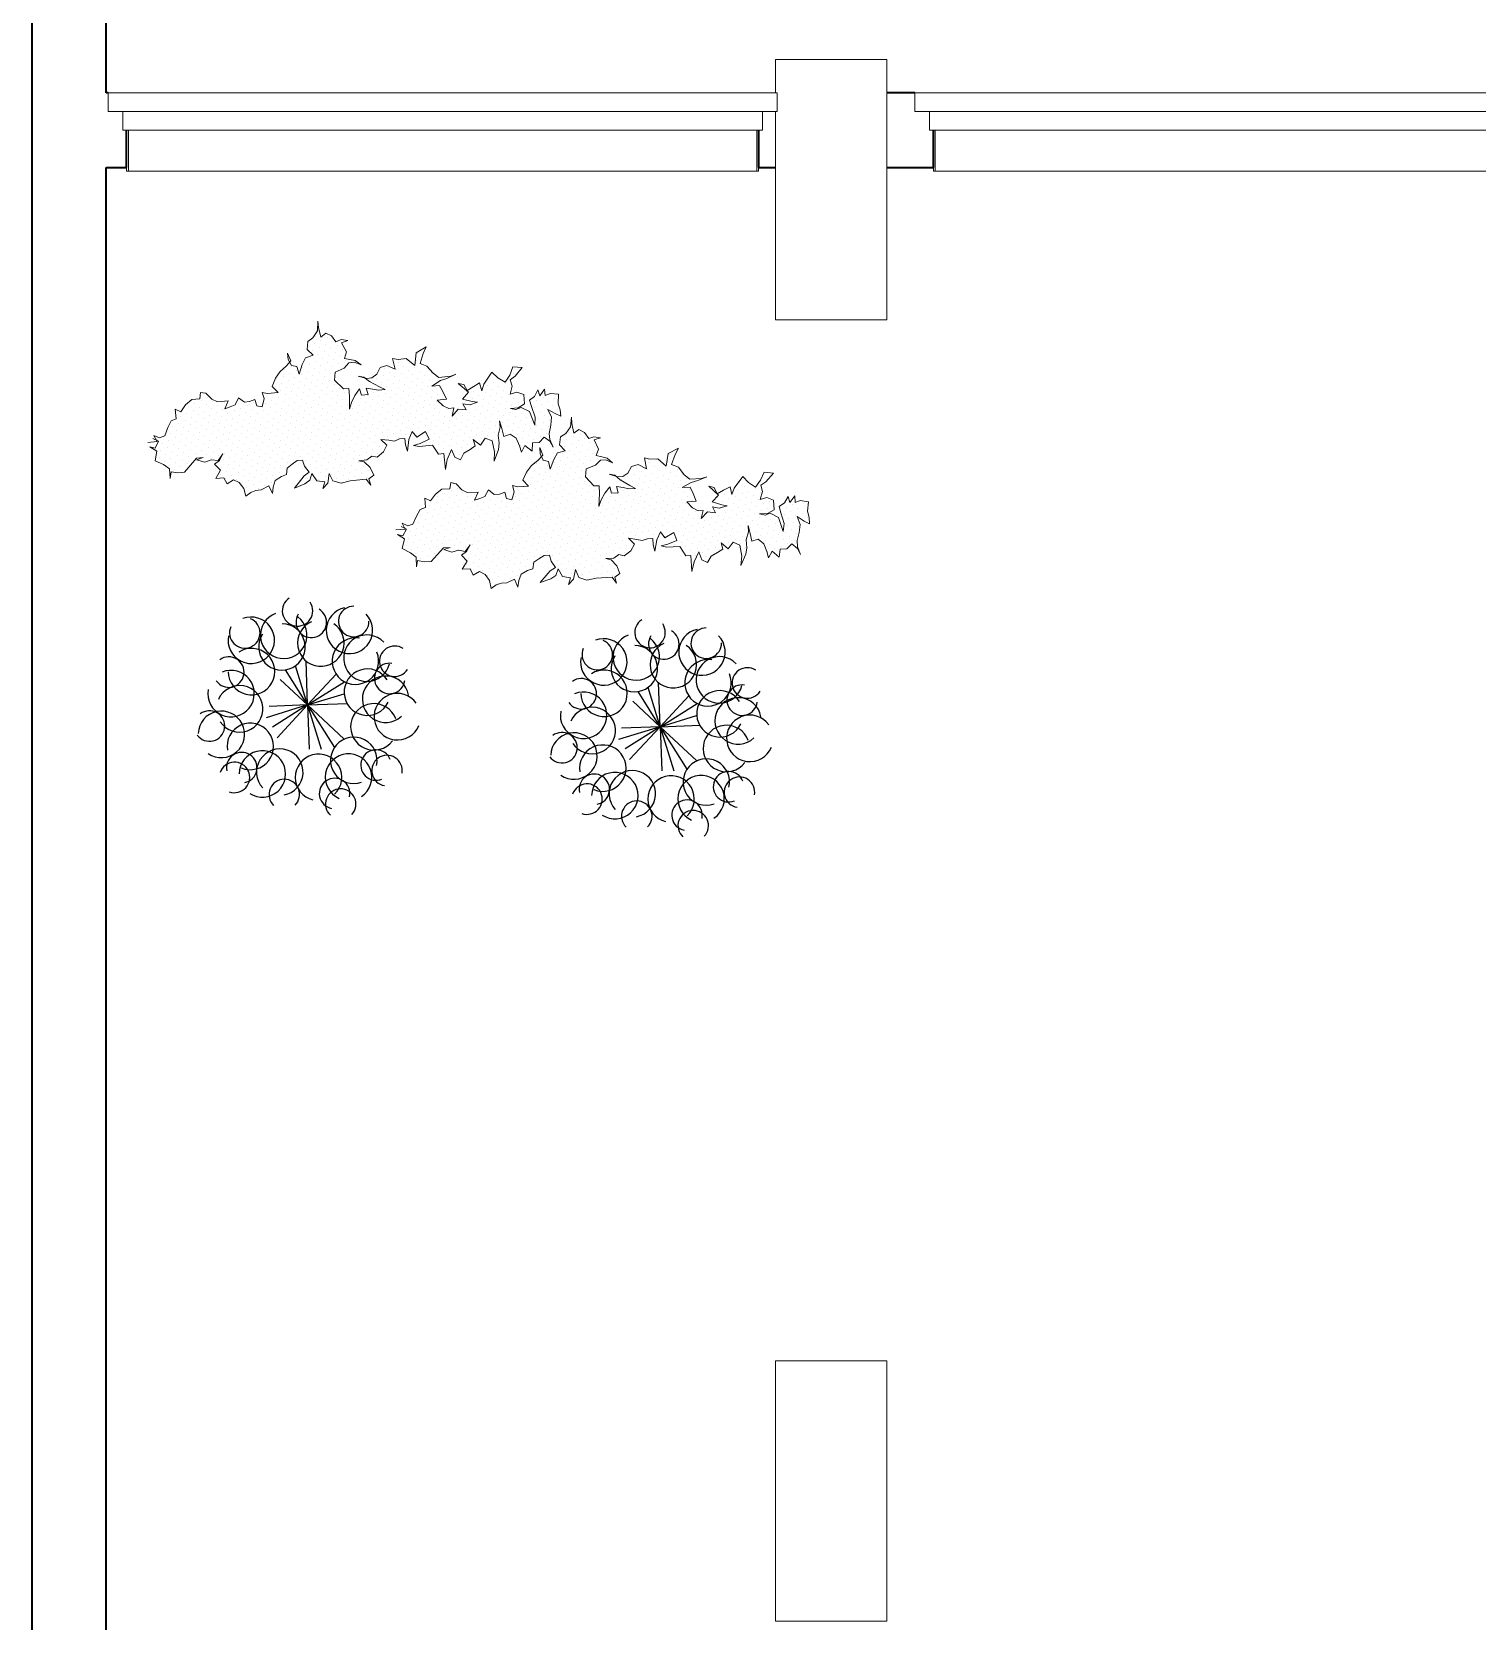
# Model space of a CAD drawing. Header units: metres. Extents: x -182 to 99, y 70 to 113.
# Drawn here: x -91.223 to -87.335, y 79.985 to 84.26 of the extents above; entities that cross this region are included whole.
import ezdxf

# ---------------------------------------------------------------- set-up
doc = ezdxf.new("R2010")
doc.units = ezdxf.units.M
doc.header["$LTSCALE"] = 0.01
for name, color, linetype, lineweight in [('A-GLAZ', 6, 'Continuous', 9), ('A-GLAZ-FRAM', 6, 'Continuous', 13), ('A-GLAZ-SILL', 1, 'Continuous', 9), ('A-WALL', 2, 'Continuous', 9), ('ARBOLES', 72, 'Continuous', 5), ('JARDIN', 114, 'Continuous', 20), ('Layer2', 3, 'Continuous', 20), ('S-COLS', 6, 'Continuous', 9)]:
    doc.layers.add(name, color=color, linetype=linetype, lineweight=lineweight)
doc.layers.add('penjaus', color=32, linetype='Continuous')
doc.layers.add('vacio 5', color=32, linetype='Continuous')
doc.layers.get('0').off()
doc.layers.get('penjaus').off()

# ---------------------------------------------------------------- blocks, each defined once
blk = doc.blocks.new('PF 2 Vantaux - Droits - 1_35m x 1_8 m-443532-Planta Baja')
at = {"layer": 'A-GLAZ'}
for p, q in [((-0.91, -0.05), (-0.91, 0)), ((-0.91, 0), (0.91, 0)), ((0.91, 0), (0.91, -0.05))]:
    blk.add_line(p, q, dxfattribs=at)
at = {"layer": 'A-GLAZ-FRAM'}
for p, q in [((0.95, -0.05), (-0.95, -0.05)), ((-0.95, -0.05), (-0.95, -0.1)), ((0.95, -0.1), (0.95, -0.05)), ((-0.95, -0.1), (0.95, -0.1))]:
    blk.add_line(p, q, dxfattribs=at)
at = {"layer": 'A-GLAZ-SILL'}
for p, q in [((-0.9, 0.1064), (-0.9, 0.11)), ((0.9, 0.11), (-0.9, 0.11)), ((-0.895, 0.11), (-0.9, 0.11)), ((-0.9, 0.1064), (-0.9, 0.11)), ((-0.9, 0.1), (-0.9, 0.1064)), ((-0.895, 0.11), (-0.895, 0.1064)), ((-0.895, 0.1064), (-0.895, 0)), ((0.9, 0.11), (0.895, 0.11)), ((0.895, 0.1064), (0.895, 0.11)), ((0.895, 0), (0.895, 0.1064)), ((0.9, 0.11), (0.9, 0.1064)), ((0.9, 0.11), (0.9, 0.1064)), ((0.9, 0.1064), (0.9, 0.1))]:
    blk.add_line(p, q, dxfattribs=at)
blk = doc.blocks.new('PF 2 Vantaux - Droits - 1_3m x 1_8 m 2-514274-Planta Baja')
at = {"layer": 'A-GLAZ'}
for p, q in [((-0.86, 0), (-0.86, 0.05)), ((0.86, 0), (0.86, 0.05)), ((0.86, 0), (-0.86, 0))]:
    blk.add_line(p, q, dxfattribs=at)
at = {"layer": 'A-GLAZ-FRAM'}
for p, q in [((-0.9, 0.1), (0.9, 0.1)), ((-0.9, 0.05), (-0.9, 0.1)), ((0.9, 0.1), (0.9, 0.05)), ((0.9, 0.05), (-0.9, 0.05))]:
    blk.add_line(p, q, dxfattribs=at)
at = {"layer": 'A-GLAZ-SILL'}
for p, q in [((-0.845, 0), (-0.845, -0.1064)), ((0.845, -0.1064), (0.845, 0)), ((-0.85, -0.1064), (-0.85, -0.1)), ((-0.85, -0.11), (-0.85, -0.1064)), ((-0.85, -0.11), (-0.85, -0.1064)), ((-0.85, -0.11), (0.85, -0.11)), ((-0.85, -0.11), (-0.845, -0.11)), ((-0.845, -0.1064), (-0.845, -0.11)), ((0.845, -0.11), (0.845, -0.1064)), ((0.845, -0.11), (0.85, -0.11)), ((0.85, -0.1), (0.85, -0.1064)), ((0.85, -0.1064), (0.85, -0.11)), ((0.85, -0.1064), (0.85, -0.11))]:
    blk.add_line(p, q, dxfattribs=at)
blk = doc.blocks.new('Pilar rectangular hormigón - 300 x 700 mm-553680-Planta Baja')
at = {"layer": 'S-COLS'}
for p, q in [((0.15, 0.35), (-0.15, 0.35)), ((-0.15, 0.35), (-0.15, -0.35)), ((0.15, -0.35), (0.15, 0.35)), ((-0.15, -0.35), (0.15, -0.35))]:
    blk.add_line(p, q, dxfattribs=at)
blk = doc.blocks.new('Pilar rectangular hormigón - 300 x 700 mm-V14-Planta Baja')
at = {"layer": 'S-COLS'}
for p, q in [((0.15, 0.35), (-0.15, 0.35)), ((-0.15, 0.35), (-0.15, 0.26)), ((0.15, -0.35), (0.15, 0.35)), ((-0.15, 0.21), (-0.15, -0.35)), ((-0.15, -0.35), (0.15, -0.35))]:
    blk.add_line(p, q, dxfattribs=at)
blk = doc.blocks.new('*X236')
at = {"color": 0}
for p, q in [((8.397, 5.922), (8.397, 5.922)), ((8.485, 6.01), (8.485, 6.01)), ((8.618, 5.966), (8.618, 5.966)), ((8.75, 5.922), (8.75, 5.922)), ((9.458, 5.922), (9.458, 5.922)), ((9.811, 5.922), (9.811, 5.922)), ((10.165, 5.922), (10.165, 5.922)), ((10.253, 6.01), (10.253, 6.01)), ((10.386, 5.966), (10.386, 5.966)), ((10.518, 5.922), (10.518, 5.922)), ((10.739, 5.966), (10.739, 5.966)), ((10.872, 5.922), (10.872, 5.922)), ((7.911, 5.613), (7.911, 5.613)), ((7.999, 5.701), (7.999, 5.701)), ((8.132, 5.657), (8.132, 5.657)), ((8.22, 5.745), (8.22, 5.745)), ((8.264, 5.613), (8.264, 5.613)), ((8.309, 5.834), (8.309, 5.834)), ((8.353, 5.701), (8.353, 5.701)), ((8.441, 5.789), (8.441, 5.789)), ((8.485, 5.657), (8.485, 5.657)), ((8.529, 5.878), (8.529, 5.878)), ((8.574, 5.745), (8.574, 5.745)), ((8.618, 5.613), (8.618, 5.613)), ((8.662, 5.834), (8.662, 5.834)), ((8.706, 5.701), (8.706, 5.701)), ((8.795, 5.789), (8.795, 5.789)), ((8.839, 5.657), (8.839, 5.657)), ((8.883, 5.878), (8.883, 5.878)), ((8.927, 5.745), (8.927, 5.745)), ((8.971, 5.613), (8.971, 5.613)), ((9.06, 5.701), (9.06, 5.701)), ((9.192, 5.657), (9.192, 5.657)), ((9.59, 5.878), (9.59, 5.878)), ((9.634, 5.745), (9.634, 5.745)), ((9.679, 5.613), (9.679, 5.613)), ((9.723, 5.834), (9.723, 5.834)), ((9.767, 5.701), (9.767, 5.701)), ((9.855, 5.789), (9.855, 5.789)), ((9.899, 5.657), (9.899, 5.657)), ((9.944, 5.878), (9.944, 5.878)), ((9.988, 5.745), (9.988, 5.745)), ((10.032, 5.613), (10.032, 5.613)), ((10.076, 5.834), (10.076, 5.834)), ((10.12, 5.701), (10.12, 5.701)), ((10.209, 5.789), (10.209, 5.789)), ((10.253, 5.657), (10.253, 5.657)), ((10.297, 5.878), (10.297, 5.878)), ((10.341, 5.745), (10.341, 5.745)), ((10.386, 5.613), (10.386, 5.613)), ((10.43, 5.834), (10.43, 5.834)), ((10.474, 5.701), (10.474, 5.701)), ((10.562, 5.789), (10.562, 5.789)), ((10.607, 5.657), (10.607, 5.657)), ((10.651, 5.878), (10.651, 5.878)), ((10.695, 5.745), (10.695, 5.745)), ((10.739, 5.613), (10.739, 5.613)), ((10.783, 5.834), (10.783, 5.834)), ((12.33, 5.789), (12.33, 5.789)), ((12.374, 5.657), (12.374, 5.657)), ((12.507, 5.613), (12.507, 5.613)), ((12.595, 5.701), (12.595, 5.701)), ((12.728, 5.657), (12.728, 5.657)), ((13.302, 5.701), (13.302, 5.701)), ((13.789, 5.657), (13.789, 5.657)), ((13.921, 5.613), (13.921, 5.613)), ((14.01, 5.701), (14.01, 5.701)), ((6.938, 5.347), (6.938, 5.347)), ((7.027, 5.436), (7.027, 5.436)), ((7.071, 5.303), (7.071, 5.303)), ((7.159, 5.392), (7.159, 5.392)), ((7.248, 5.48), (7.248, 5.48)), ((7.292, 5.347), (7.292, 5.347)), ((7.425, 5.303), (7.425, 5.303)), ((7.646, 5.347), (7.646, 5.347)), ((7.778, 5.303), (7.778, 5.303)), ((7.867, 5.392), (7.867, 5.392)), ((7.955, 5.48), (7.955, 5.48)), ((7.999, 5.347), (7.999, 5.347)), ((8.043, 5.568), (8.043, 5.568)), ((8.088, 5.436), (8.088, 5.436)), ((8.132, 5.303), (8.132, 5.303)), ((8.176, 5.524), (8.176, 5.524)), ((8.22, 5.392), (8.22, 5.392)), ((8.309, 5.48), (8.309, 5.48)), ((8.353, 5.347), (8.353, 5.347)), ((8.397, 5.568), (8.397, 5.568)), ((8.441, 5.436), (8.441, 5.436)), ((8.485, 5.303), (8.485, 5.303)), ((8.529, 5.524), (8.529, 5.524)), ((8.574, 5.392), (8.574, 5.392)), ((8.662, 5.48), (8.662, 5.48)), ((8.706, 5.347), (8.706, 5.347)), ((8.75, 5.568), (8.75, 5.568)), ((8.795, 5.436), (8.795, 5.436)), ((8.839, 5.303), (8.839, 5.303)), ((8.883, 5.524), (8.883, 5.524)), ((8.927, 5.392), (8.927, 5.392)), ((9.016, 5.48), (9.016, 5.48)), ((9.06, 5.347), (9.06, 5.347)), ((9.104, 5.568), (9.104, 5.568)), ((9.148, 5.436), (9.148, 5.436)), ((9.192, 5.303), (9.192, 5.303)), ((9.237, 5.524), (9.237, 5.524)), ((9.281, 5.392), (9.281, 5.392)), ((9.369, 5.48), (9.369, 5.48)), ((9.413, 5.347), (9.413, 5.347)), ((9.502, 5.436), (9.502, 5.436)), ((9.546, 5.303), (9.546, 5.303)), ((9.59, 5.524), (9.59, 5.524)), ((9.634, 5.392), (9.634, 5.392)), ((9.723, 5.48), (9.723, 5.48)), ((9.767, 5.347), (9.767, 5.347)), ((9.811, 5.568), (9.811, 5.568)), ((9.855, 5.436), (9.855, 5.436)), ((9.899, 5.303), (9.899, 5.303)), ((9.944, 5.524), (9.944, 5.524)), ((9.988, 5.392), (9.988, 5.392)), ((10.076, 5.48), (10.076, 5.48)), ((10.12, 5.347), (10.12, 5.347)), ((10.165, 5.568), (10.165, 5.568)), ((10.209, 5.436), (10.209, 5.436)), ((10.253, 5.303), (10.253, 5.303)), ((10.297, 5.524), (10.297, 5.524)), ((10.341, 5.392), (10.341, 5.392)), ((10.43, 5.48), (10.43, 5.48)), ((10.474, 5.347), (10.474, 5.347)), ((10.518, 5.568), (10.518, 5.568)), ((10.562, 5.436), (10.562, 5.436)), ((10.607, 5.303), (10.607, 5.303)), ((10.651, 5.524), (10.651, 5.524)), ((10.695, 5.392), (10.695, 5.392)), ((10.783, 5.48), (10.783, 5.48)), ((10.828, 5.347), (10.828, 5.347)), ((10.872, 5.568), (10.872, 5.568)), ((10.916, 5.436), (10.916, 5.436)), ((10.96, 5.303), (10.96, 5.303)), ((11.004, 5.524), (11.004, 5.524)), ((11.049, 5.392), (11.049, 5.392)), ((11.314, 5.303), (11.314, 5.303)), ((11.977, 5.436), (11.977, 5.436)), ((12.021, 5.303), (12.021, 5.303)), ((12.109, 5.392), (12.109, 5.392)), ((12.198, 5.48), (12.198, 5.48)), ((12.242, 5.347), (12.242, 5.347)), ((12.286, 5.568), (12.286, 5.568)), ((12.33, 5.436), (12.33, 5.436)), ((12.374, 5.303), (12.374, 5.303)), ((12.419, 5.524), (12.419, 5.524)), ((12.463, 5.392), (12.463, 5.392)), ((12.551, 5.48), (12.551, 5.48)), ((12.595, 5.347), (12.595, 5.347)), ((12.64, 5.568), (12.64, 5.568)), ((12.684, 5.436), (12.684, 5.436)), ((12.728, 5.303), (12.728, 5.303)), ((12.772, 5.524), (12.772, 5.524)), ((12.816, 5.392), (12.816, 5.392)), ((12.949, 5.347), (12.949, 5.347)), ((13.037, 5.436), (13.037, 5.436)), ((13.081, 5.303), (13.081, 5.303)), ((13.17, 5.392), (13.17, 5.392)), ((13.258, 5.48), (13.258, 5.48)), ((13.302, 5.347), (13.302, 5.347)), ((13.347, 5.568), (13.347, 5.568)), ((13.523, 5.392), (13.523, 5.392)), ((13.656, 5.347), (13.656, 5.347)), ((13.744, 5.436), (13.744, 5.436)), ((13.789, 5.303), (13.789, 5.303)), ((13.833, 5.524), (13.833, 5.524)), ((13.877, 5.392), (13.877, 5.392)), ((13.965, 5.48), (13.965, 5.48)), ((14.01, 5.347), (14.01, 5.347)), ((14.054, 5.568), (14.054, 5.568)), ((14.098, 5.436), (14.098, 5.436)), ((14.142, 5.303), (14.142, 5.303)), ((14.186, 5.524), (14.186, 5.524)), ((14.231, 5.392), (14.231, 5.392)), ((14.319, 5.48), (14.319, 5.48)), ((14.363, 5.347), (14.363, 5.347)), ((6.762, 5.171), (6.762, 5.171)), ((6.806, 5.038), (6.806, 5.038)), ((6.85, 5.259), (6.85, 5.259)), ((6.894, 5.127), (6.894, 5.127)), ((6.938, 4.994), (6.938, 4.994)), ((6.983, 5.215), (6.983, 5.215)), ((7.027, 5.082), (7.027, 5.082)), ((7.115, 5.171), (7.115, 5.171)), ((7.159, 5.038), (7.159, 5.038)), ((7.204, 5.259), (7.204, 5.259)), ((7.248, 5.127), (7.248, 5.127)), ((7.292, 4.994), (7.292, 4.994)), ((7.336, 5.215), (7.336, 5.215)), ((7.38, 5.082), (7.38, 5.082)), ((7.469, 5.171), (7.469, 5.171)), ((7.513, 5.038), (7.513, 5.038)), ((7.601, 5.127), (7.601, 5.127)), ((7.646, 4.994), (7.646, 4.994)), ((7.69, 5.215), (7.69, 5.215)), ((7.734, 5.082), (7.734, 5.082)), ((7.822, 5.171), (7.822, 5.171)), ((7.867, 5.038), (7.867, 5.038)), ((7.911, 5.259), (7.911, 5.259)), ((7.955, 5.127), (7.955, 5.127)), ((7.999, 4.994), (7.999, 4.994)), ((8.043, 5.215), (8.043, 5.215)), ((8.088, 5.082), (8.088, 5.082)), ((8.176, 5.171), (8.176, 5.171)), ((8.22, 5.038), (8.22, 5.038)), ((8.264, 5.259), (8.264, 5.259)), ((8.309, 5.127), (8.309, 5.127)), ((8.353, 4.994), (8.353, 4.994)), ((8.397, 5.215), (8.397, 5.215)), ((8.441, 5.082), (8.441, 5.082)), ((8.529, 5.171), (8.529, 5.171)), ((8.574, 5.038), (8.574, 5.038)), ((8.618, 5.259), (8.618, 5.259)), ((8.662, 5.127), (8.662, 5.127)), ((8.706, 4.994), (8.706, 4.994)), ((8.75, 5.215), (8.75, 5.215)), ((8.795, 5.082), (8.795, 5.082)), ((8.883, 5.171), (8.883, 5.171)), ((8.927, 5.038), (8.927, 5.038)), ((8.971, 5.259), (8.971, 5.259)), ((9.016, 5.127), (9.016, 5.127)), ((9.06, 4.994), (9.06, 4.994)), ((9.104, 5.215), (9.104, 5.215)), ((9.148, 5.082), (9.148, 5.082)), ((9.237, 5.171), (9.237, 5.171)), ((9.281, 5.038), (9.281, 5.038)), ((9.325, 5.259), (9.325, 5.259)), ((9.369, 5.127), (9.369, 5.127)), ((9.413, 4.994), (9.413, 4.994)), ((9.458, 5.215), (9.458, 5.215)), ((9.502, 5.082), (9.502, 5.082)), ((9.59, 5.171), (9.59, 5.171)), ((9.634, 5.038), (9.634, 5.038)), ((9.679, 5.259), (9.679, 5.259)), ((9.723, 5.127), (9.723, 5.127)), ((9.767, 4.994), (9.767, 4.994)), ((9.811, 5.215), (9.811, 5.215)), ((9.855, 5.082), (9.855, 5.082)), ((9.944, 5.171), (9.944, 5.171)), ((9.988, 5.038), (9.988, 5.038)), ((10.032, 5.259), (10.032, 5.259)), ((10.076, 5.127), (10.076, 5.127)), ((10.12, 4.994), (10.12, 4.994)), ((10.165, 5.215), (10.165, 5.215)), ((10.209, 5.082), (10.209, 5.082)), ((10.297, 5.171), (10.297, 5.171)), ((10.341, 5.038), (10.341, 5.038)), ((10.386, 5.259), (10.386, 5.259)), ((10.43, 5.127), (10.43, 5.127)), ((10.474, 4.994), (10.474, 4.994)), ((10.518, 5.215), (10.518, 5.215)), ((10.562, 5.082), (10.562, 5.082)), ((10.651, 5.171), (10.651, 5.171)), ((10.695, 5.038), (10.695, 5.038)), ((10.739, 5.259), (10.739, 5.259)), ((10.783, 5.127), (10.783, 5.127)), ((10.828, 4.994), (10.828, 4.994)), ((10.872, 5.215), (10.872, 5.215)), ((10.916, 5.082), (10.916, 5.082)), ((11.004, 5.171), (11.004, 5.171)), ((11.049, 5.038), (11.049, 5.038)), ((11.093, 5.259), (11.093, 5.259)), ((11.137, 5.127), (11.137, 5.127)), ((11.181, 4.994), (11.181, 4.994)), ((11.225, 5.215), (11.225, 5.215)), ((11.27, 5.082), (11.27, 5.082)), ((11.358, 5.171), (11.358, 5.171)), ((11.402, 5.038), (11.402, 5.038)), ((11.446, 5.259), (11.446, 5.259)), ((11.49, 5.127), (11.49, 5.127)), ((11.535, 4.994), (11.535, 4.994)), ((11.579, 5.215), (11.579, 5.215)), ((11.623, 5.082), (11.623, 5.082)), ((11.711, 5.171), (11.711, 5.171)), ((11.756, 5.038), (11.756, 5.038)), ((11.8, 5.259), (11.8, 5.259)), ((11.844, 5.127), (11.844, 5.127)), ((11.888, 4.994), (11.888, 4.994)), ((11.932, 5.215), (11.932, 5.215)), ((11.977, 5.082), (11.977, 5.082)), ((12.065, 5.171), (12.065, 5.171)), ((12.109, 5.038), (12.109, 5.038)), ((12.153, 5.259), (12.153, 5.259)), ((12.198, 5.127), (12.198, 5.127)), ((12.242, 4.994), (12.242, 4.994)), ((12.286, 5.215), (12.286, 5.215)), ((12.33, 5.082), (12.33, 5.082)), ((12.419, 5.171), (12.419, 5.171)), ((12.463, 5.038), (12.463, 5.038)), ((12.507, 5.259), (12.507, 5.259)), ((12.551, 5.127), (12.551, 5.127)), ((12.595, 4.994), (12.595, 4.994)), ((12.64, 5.215), (12.64, 5.215)), ((12.684, 5.082), (12.684, 5.082)), ((12.772, 5.171), (12.772, 5.171)), ((12.816, 5.038), (12.816, 5.038)), ((12.861, 5.259), (12.861, 5.259)), ((12.905, 5.127), (12.905, 5.127)), ((12.949, 4.994), (12.949, 4.994)), ((12.993, 5.215), (12.993, 5.215)), ((13.037, 5.082), (13.037, 5.082)), ((13.126, 5.171), (13.126, 5.171)), ((13.17, 5.038), (13.17, 5.038)), ((13.214, 5.259), (13.214, 5.259)), ((13.258, 5.127), (13.258, 5.127)), ((13.302, 4.994), (13.302, 4.994)), ((13.347, 5.215), (13.347, 5.215)), ((13.391, 5.082), (13.391, 5.082)), ((13.479, 5.171), (13.479, 5.171)), ((13.523, 5.038), (13.523, 5.038)), ((13.568, 5.259), (13.568, 5.259)), ((13.612, 5.127), (13.612, 5.127)), ((13.656, 4.994), (13.656, 4.994)), ((13.7, 5.215), (13.7, 5.215)), ((13.744, 5.082), (13.744, 5.082)), ((13.833, 5.171), (13.833, 5.171)), ((13.877, 5.038), (13.877, 5.038)), ((13.921, 5.259), (13.921, 5.259)), ((13.965, 5.127), (13.965, 5.127)), ((14.054, 5.215), (14.054, 5.215)), ((14.186, 5.171), (14.186, 5.171)), ((14.231, 5.038), (14.231, 5.038)), ((14.275, 5.259), (14.275, 5.259)), ((14.319, 5.127), (14.319, 5.127)), ((14.363, 4.994), (14.363, 4.994)), ((14.407, 5.215), (14.407, 5.215)), ((14.584, 5.038), (14.584, 5.038)), ((6.629, 4.861), (6.629, 4.861)), ((6.718, 4.95), (6.718, 4.95)), ((6.762, 4.817), (6.762, 4.817)), ((6.85, 4.906), (6.85, 4.906)), ((6.894, 4.773), (6.894, 4.773)), ((6.983, 4.861), (6.983, 4.861)), ((7.027, 4.729), (7.027, 4.729)), ((7.071, 4.95), (7.071, 4.95)), ((7.115, 4.817), (7.115, 4.817)), ((7.159, 4.685), (7.159, 4.685)), ((7.204, 4.906), (7.204, 4.906)), ((7.248, 4.773), (7.248, 4.773)), ((7.336, 4.861), (7.336, 4.861)), ((7.38, 4.729), (7.38, 4.729)), ((7.425, 4.95), (7.425, 4.95)), ((7.469, 4.817), (7.469, 4.817)), ((7.513, 4.685), (7.513, 4.685)), ((7.557, 4.906), (7.557, 4.906)), ((7.601, 4.773), (7.601, 4.773)), ((7.69, 4.861), (7.69, 4.861)), ((7.734, 4.729), (7.734, 4.729)), ((7.778, 4.95), (7.778, 4.95)), ((7.822, 4.817), (7.822, 4.817)), ((7.867, 4.685), (7.867, 4.685)), ((7.911, 4.906), (7.911, 4.906)), ((7.955, 4.773), (7.955, 4.773)), ((8.043, 4.861), (8.043, 4.861)), ((8.088, 4.729), (8.088, 4.729)), ((8.132, 4.95), (8.132, 4.95)), ((8.176, 4.817), (8.176, 4.817)), ((8.22, 4.685), (8.22, 4.685)), ((8.264, 4.906), (8.264, 4.906)), ((8.309, 4.773), (8.309, 4.773)), ((8.397, 4.861), (8.397, 4.861)), ((8.441, 4.729), (8.441, 4.729)), ((8.485, 4.95), (8.485, 4.95)), ((8.529, 4.817), (8.529, 4.817)), ((8.574, 4.685), (8.574, 4.685)), ((8.618, 4.906), (8.618, 4.906)), ((8.662, 4.773), (8.662, 4.773)), ((8.75, 4.861), (8.75, 4.861)), ((8.795, 4.729), (8.795, 4.729)), ((8.839, 4.95), (8.839, 4.95)), ((8.883, 4.817), (8.883, 4.817)), ((8.927, 4.685), (8.927, 4.685)), ((8.971, 4.906), (8.971, 4.906)), ((9.016, 4.773), (9.016, 4.773)), ((9.104, 4.861), (9.104, 4.861)), ((9.148, 4.729), (9.148, 4.729)), ((9.192, 4.95), (9.192, 4.95)), ((9.237, 4.817), (9.237, 4.817)), ((9.281, 4.685), (9.281, 4.685)), ((9.325, 4.906), (9.325, 4.906)), ((9.369, 4.773), (9.369, 4.773)), ((9.458, 4.861), (9.458, 4.861)), ((9.502, 4.729), (9.502, 4.729)), ((9.546, 4.95), (9.546, 4.95)), ((9.59, 4.817), (9.59, 4.817)), ((9.634, 4.685), (9.634, 4.685)), ((9.679, 4.906), (9.679, 4.906)), ((9.723, 4.773), (9.723, 4.773)), ((9.811, 4.861), (9.811, 4.861)), ((9.855, 4.729), (9.855, 4.729)), ((9.899, 4.95), (9.899, 4.95)), ((9.944, 4.817), (9.944, 4.817)), ((9.988, 4.685), (9.988, 4.685)), ((10.032, 4.906), (10.032, 4.906)), ((10.076, 4.773), (10.076, 4.773)), ((10.165, 4.861), (10.165, 4.861)), ((10.209, 4.729), (10.209, 4.729)), ((10.253, 4.95), (10.253, 4.95)), ((10.297, 4.817), (10.297, 4.817)), ((10.341, 4.685), (10.341, 4.685)), ((10.386, 4.906), (10.386, 4.906)), ((10.43, 4.773), (10.43, 4.773)), ((10.518, 4.861), (10.518, 4.861)), ((10.562, 4.729), (10.562, 4.729)), ((10.607, 4.95), (10.607, 4.95)), ((10.651, 4.817), (10.651, 4.817)), ((10.695, 4.685), (10.695, 4.685)), ((10.739, 4.906), (10.739, 4.906)), ((10.783, 4.773), (10.783, 4.773)), ((10.872, 4.861), (10.872, 4.861)), ((10.916, 4.729), (10.916, 4.729)), ((10.96, 4.95), (10.96, 4.95)), ((11.004, 4.817), (11.004, 4.817)), ((11.049, 4.685), (11.049, 4.685)), ((11.093, 4.906), (11.093, 4.906)), ((11.137, 4.773), (11.137, 4.773)), ((11.225, 4.861), (11.225, 4.861)), ((11.27, 4.729), (11.27, 4.729)), ((11.314, 4.95), (11.314, 4.95)), ((11.358, 4.817), (11.358, 4.817)), ((11.402, 4.685), (11.402, 4.685)), ((11.446, 4.906), (11.446, 4.906)), ((11.49, 4.773), (11.49, 4.773)), ((11.579, 4.861), (11.579, 4.861)), ((11.623, 4.729), (11.623, 4.729)), ((11.667, 4.95), (11.667, 4.95)), ((11.711, 4.817), (11.711, 4.817)), ((11.756, 4.685), (11.756, 4.685)), ((11.8, 4.906), (11.8, 4.906)), ((11.844, 4.773), (11.844, 4.773)), ((11.932, 4.861), (11.932, 4.861)), ((11.977, 4.729), (11.977, 4.729)), ((12.021, 4.95), (12.021, 4.95)), ((12.065, 4.817), (12.065, 4.817)), ((12.109, 4.685), (12.109, 4.685)), ((12.153, 4.906), (12.153, 4.906)), ((12.198, 4.773), (12.198, 4.773)), ((12.286, 4.861), (12.286, 4.861)), ((12.33, 4.729), (12.33, 4.729)), ((12.374, 4.95), (12.374, 4.95)), ((12.419, 4.817), (12.419, 4.817)), ((12.507, 4.906), (12.507, 4.906)), ((12.64, 4.861), (12.64, 4.861)), ((12.728, 4.95), (12.728, 4.95)), ((12.861, 4.906), (12.861, 4.906)), ((12.905, 4.773), (12.905, 4.773)), ((12.993, 4.861), (12.993, 4.861)), ((13.037, 4.729), (13.037, 4.729)), ((13.081, 4.95), (13.081, 4.95)), ((13.126, 4.817), (13.126, 4.817)), ((13.17, 4.685), (13.17, 4.685)), ((13.214, 4.906), (13.214, 4.906)), ((13.258, 4.773), (13.258, 4.773)), ((13.347, 4.861), (13.347, 4.861)), ((13.391, 4.729), (13.391, 4.729)), ((13.435, 4.95), (13.435, 4.95)), ((13.479, 4.817), (13.479, 4.817)), ((13.523, 4.685), (13.523, 4.685)), ((13.568, 4.906), (13.568, 4.906)), ((13.612, 4.773), (13.612, 4.773)), ((13.7, 4.861), (13.7, 4.861)), ((13.744, 4.729), (13.744, 4.729)), ((13.789, 4.95), (13.789, 4.95)), ((13.833, 4.817), (13.833, 4.817)), ((13.877, 4.685), (13.877, 4.685)), ((14.142, 4.95), (14.142, 4.95)), ((14.186, 4.817), (14.186, 4.817)), ((14.231, 4.685), (14.231, 4.685)), ((14.275, 4.906), (14.275, 4.906)), ((14.319, 4.773), (14.319, 4.773)), ((14.407, 4.861), (14.407, 4.861)), ((14.451, 4.729), (14.451, 4.729)), ((14.496, 4.95), (14.496, 4.95)), ((14.54, 4.817), (14.54, 4.817)), ((7.071, 4.596), (7.071, 4.596)), ((7.204, 4.552), (7.204, 4.552)), ((7.248, 4.419), (7.248, 4.419)), ((7.292, 4.64), (7.292, 4.64)), ((7.336, 4.508), (7.336, 4.508)), ((7.38, 4.375), (7.38, 4.375)), ((7.425, 4.596), (7.425, 4.596)), ((7.469, 4.464), (7.469, 4.464)), ((7.557, 4.552), (7.557, 4.552)), ((7.601, 4.419), (7.601, 4.419)), ((7.646, 4.64), (7.646, 4.64)), ((7.69, 4.508), (7.69, 4.508)), ((7.734, 4.375), (7.734, 4.375)), ((7.778, 4.596), (7.778, 4.596)), ((7.822, 4.464), (7.822, 4.464)), ((7.911, 4.552), (7.911, 4.552)), ((7.955, 4.419), (7.955, 4.419)), ((7.999, 4.64), (7.999, 4.64)), ((8.043, 4.508), (8.043, 4.508)), ((8.088, 4.375), (8.088, 4.375)), ((8.132, 4.596), (8.132, 4.596)), ((8.176, 4.464), (8.176, 4.464)), ((8.264, 4.552), (8.264, 4.552)), ((8.309, 4.419), (8.309, 4.419)), ((8.353, 4.64), (8.353, 4.64)), ((8.397, 4.508), (8.397, 4.508)), ((8.441, 4.375), (8.441, 4.375)), ((8.485, 4.596), (8.485, 4.596)), ((8.529, 4.464), (8.529, 4.464)), ((8.618, 4.552), (8.618, 4.552)), ((8.662, 4.419), (8.662, 4.419)), ((8.706, 4.64), (8.706, 4.64)), ((8.75, 4.508), (8.75, 4.508)), ((8.795, 4.375), (8.795, 4.375)), ((8.839, 4.596), (8.839, 4.596)), ((8.883, 4.464), (8.883, 4.464)), ((8.971, 4.552), (8.971, 4.552)), ((9.016, 4.419), (9.016, 4.419)), ((9.06, 4.64), (9.06, 4.64)), ((9.104, 4.508), (9.104, 4.508)), ((9.148, 4.375), (9.148, 4.375)), ((9.192, 4.596), (9.192, 4.596)), ((9.237, 4.464), (9.237, 4.464)), ((9.325, 4.552), (9.325, 4.552)), ((9.369, 4.419), (9.369, 4.419)), ((9.413, 4.64), (9.413, 4.64)), ((9.458, 4.508), (9.458, 4.508)), ((9.502, 4.375), (9.502, 4.375)), ((9.546, 4.596), (9.546, 4.596)), ((9.59, 4.464), (9.59, 4.464)), ((9.679, 4.552), (9.679, 4.552)), ((9.723, 4.419), (9.723, 4.419)), ((9.767, 4.64), (9.767, 4.64)), ((9.811, 4.508), (9.811, 4.508)), ((9.855, 4.375), (9.855, 4.375)), ((9.899, 4.596), (9.899, 4.596)), ((9.944, 4.464), (9.944, 4.464)), ((10.032, 4.552), (10.032, 4.552)), ((10.076, 4.419), (10.076, 4.419)), ((10.12, 4.64), (10.12, 4.64)), ((10.165, 4.508), (10.165, 4.508)), ((10.209, 4.375), (10.209, 4.375)), ((10.253, 4.596), (10.253, 4.596)), ((10.297, 4.464), (10.297, 4.464)), ((10.386, 4.552), (10.386, 4.552)), ((10.43, 4.419), (10.43, 4.419)), ((10.474, 4.64), (10.474, 4.64)), ((10.518, 4.508), (10.518, 4.508)), ((10.562, 4.375), (10.562, 4.375)), ((10.607, 4.596), (10.607, 4.596)), ((10.651, 4.464), (10.651, 4.464)), ((10.739, 4.552), (10.739, 4.552)), ((10.783, 4.419), (10.783, 4.419)), ((10.828, 4.64), (10.828, 4.64)), ((10.872, 4.508), (10.872, 4.508)), ((10.916, 4.375), (10.916, 4.375)), ((10.96, 4.596), (10.96, 4.596)), ((11.004, 4.464), (11.004, 4.464)), ((11.093, 4.552), (11.093, 4.552)), ((11.137, 4.419), (11.137, 4.419)), ((11.181, 4.64), (11.181, 4.64)), ((11.225, 4.508), (11.225, 4.508)), ((11.27, 4.375), (11.27, 4.375)), ((11.314, 4.596), (11.314, 4.596)), ((11.358, 4.464), (11.358, 4.464)), ((11.446, 4.552), (11.446, 4.552)), ((11.49, 4.419), (11.49, 4.419)), ((11.535, 4.64), (11.535, 4.64)), ((11.579, 4.508), (11.579, 4.508)), ((11.623, 4.375), (11.623, 4.375)), ((11.667, 4.596), (11.667, 4.596)), ((11.711, 4.464), (11.711, 4.464)), ((11.8, 4.552), (11.8, 4.552)), ((11.844, 4.419), (11.844, 4.419)), ((11.888, 4.64), (11.888, 4.64)), ((11.932, 4.508), (11.932, 4.508)), ((11.977, 4.375), (11.977, 4.375)), ((12.021, 4.596), (12.021, 4.596)), ((12.065, 4.464), (12.065, 4.464)), ((12.153, 4.552), (12.153, 4.552)), ((12.198, 4.419), (12.198, 4.419)), ((12.242, 4.64), (12.242, 4.64)), ((12.286, 4.508), (12.286, 4.508)), ((12.33, 4.375), (12.33, 4.375)), ((12.374, 4.596), (12.374, 4.596)), ((12.861, 4.552), (12.861, 4.552)), ((12.949, 4.64), (12.949, 4.64)), ((12.993, 4.508), (12.993, 4.508)), ((13.081, 4.596), (13.081, 4.596)), ((13.126, 4.464), (13.126, 4.464)), ((13.214, 4.552), (13.214, 4.552)), ((13.258, 4.419), (13.258, 4.419)), ((13.302, 4.64), (13.302, 4.64)), ((13.347, 4.508), (13.347, 4.508)), ((13.391, 4.375), (13.391, 4.375)), ((13.435, 4.596), (13.435, 4.596)), ((13.479, 4.464), (13.479, 4.464)), ((13.568, 4.552), (13.568, 4.552)), ((13.612, 4.419), (13.612, 4.419)), ((13.656, 4.64), (13.656, 4.64)), ((13.7, 4.508), (13.7, 4.508)), ((14.363, 4.64), (14.363, 4.64)), ((7.425, 4.243), (7.425, 4.243)), ((7.513, 4.331), (7.513, 4.331)), ((7.557, 4.198), (7.557, 4.198)), ((7.646, 4.287), (7.646, 4.287)), ((7.69, 4.154), (7.69, 4.154)), ((7.778, 4.243), (7.778, 4.243)), ((7.822, 4.11), (7.822, 4.11)), ((7.867, 4.331), (7.867, 4.331)), ((7.911, 4.198), (7.911, 4.198)), ((7.999, 4.287), (7.999, 4.287)), ((8.132, 4.243), (8.132, 4.243)), ((8.353, 4.287), (8.353, 4.287)), ((8.485, 4.243), (8.485, 4.243)), ((8.574, 4.331), (8.574, 4.331)), ((8.706, 4.287), (8.706, 4.287)), ((8.927, 4.331), (8.927, 4.331)), ((8.971, 4.198), (8.971, 4.198)), ((9.06, 4.287), (9.06, 4.287)), ((9.104, 4.154), (9.104, 4.154)), ((9.192, 4.243), (9.192, 4.243)), ((9.237, 4.11), (9.237, 4.11)), ((9.281, 4.331), (9.281, 4.331)), ((9.325, 4.198), (9.325, 4.198)), ((9.369, 4.066), (9.369, 4.066)), ((9.413, 4.287), (9.413, 4.287)), ((9.458, 4.154), (9.458, 4.154)), ((9.546, 4.243), (9.546, 4.243)), ((9.59, 4.11), (9.59, 4.11)), ((9.634, 4.331), (9.634, 4.331)), ((9.679, 4.198), (9.679, 4.198)), ((9.723, 4.066), (9.723, 4.066)), ((9.767, 4.287), (9.767, 4.287)), ((9.811, 4.154), (9.811, 4.154)), ((9.899, 4.243), (9.899, 4.243)), ((9.944, 4.11), (9.944, 4.11)), ((9.988, 4.331), (9.988, 4.331)), ((10.032, 4.198), (10.032, 4.198)), ((10.076, 4.066), (10.076, 4.066)), ((10.12, 4.287), (10.12, 4.287)), ((10.165, 4.154), (10.165, 4.154)), ((10.253, 4.243), (10.253, 4.243)), ((10.297, 4.11), (10.297, 4.11)), ((10.341, 4.331), (10.341, 4.331)), ((10.386, 4.198), (10.386, 4.198)), ((10.474, 4.287), (10.474, 4.287)), ((11.004, 4.11), (11.004, 4.11)), ((11.049, 4.331), (11.049, 4.331)), ((11.137, 4.066), (11.137, 4.066)), ((11.225, 4.154), (11.225, 4.154)), ((11.314, 4.243), (11.314, 4.243)), ((11.358, 4.11), (11.358, 4.11)), ((11.402, 4.331), (11.402, 4.331)), ((11.446, 4.198), (11.446, 4.198)), ((11.49, 4.066), (11.49, 4.066)), ((11.535, 4.287), (11.535, 4.287)), ((11.579, 4.154), (11.579, 4.154)), ((11.667, 4.243), (11.667, 4.243)), ((11.711, 4.11), (11.711, 4.11)), ((11.756, 4.331), (11.756, 4.331)), ((11.8, 4.198), (11.8, 4.198)), ((11.844, 4.066), (11.844, 4.066)), ((11.888, 4.287), (11.888, 4.287)), ((11.932, 4.154), (11.932, 4.154)), ((12.021, 4.243), (12.021, 4.243)), ((12.065, 4.11), (12.065, 4.11)), ((12.109, 4.331), (12.109, 4.331)), ((12.153, 4.198), (12.153, 4.198)), ((12.198, 4.066), (12.198, 4.066)), ((12.242, 4.287), (12.242, 4.287)), ((12.286, 4.154), (12.286, 4.154)), ((12.507, 4.198), (12.507, 4.198)), ((13.302, 4.287), (13.302, 4.287)), ((13.435, 4.243), (13.435, 4.243)), ((13.523, 4.331), (13.523, 4.331)), ((13.789, 4.243), (13.789, 4.243)), ((13.921, 4.198), (13.921, 4.198)), ((7.734, 4.022), (7.734, 4.022)), ((9.148, 4.022), (9.148, 4.022)), ((9.192, 3.889), (9.192, 3.889)), ((9.281, 3.977), (9.281, 3.977)), ((9.325, 3.845), (9.325, 3.845)), ((9.413, 3.933), (9.413, 3.933)), ((9.458, 3.801), (9.458, 3.801)), ((9.502, 4.022), (9.502, 4.022)), ((9.546, 3.889), (9.546, 3.889)), ((9.59, 3.757), (9.59, 3.757)), ((9.634, 3.977), (9.634, 3.977)), ((9.679, 3.845), (9.679, 3.845)), ((9.767, 3.933), (9.767, 3.933)), ((9.811, 3.801), (9.811, 3.801)), ((9.855, 4.022), (9.855, 4.022)), ((9.899, 3.889), (9.899, 3.889)), ((9.944, 3.757), (9.944, 3.757)), ((9.988, 3.977), (9.988, 3.977)), ((10.032, 3.845), (10.032, 3.845)), ((10.12, 3.933), (10.12, 3.933)), ((10.165, 3.801), (10.165, 3.801)), ((10.209, 4.022), (10.209, 4.022)), ((10.253, 3.889), (10.253, 3.889)), ((10.297, 3.757), (10.297, 3.757)), ((10.386, 3.845), (10.386, 3.845)), ((10.518, 3.801), (10.518, 3.801)), ((11.181, 3.933), (11.181, 3.933)), ((11.27, 4.022), (11.27, 4.022)), ((11.314, 3.889), (11.314, 3.889)), ((11.402, 3.977), (11.402, 3.977)), ((11.535, 3.933), (11.535, 3.933)), ((11.579, 3.801), (11.579, 3.801)), ((11.623, 4.022), (11.623, 4.022)), ((11.667, 3.889), (11.667, 3.889)), ((11.711, 3.757), (11.711, 3.757)), ((11.756, 3.977), (11.756, 3.977)), ((11.8, 3.845), (11.8, 3.845)), ((11.888, 3.933), (11.888, 3.933)), ((11.932, 3.801), (11.932, 3.801)), ((11.977, 4.022), (11.977, 4.022)), ((12.021, 3.889), (12.021, 3.889)), ((12.109, 3.977), (12.109, 3.977)), ((9.369, 3.712), (9.369, 3.712)), ((9.458, 3.447), (9.458, 3.447)), ((9.502, 3.668), (9.502, 3.668)), ((9.723, 3.712), (9.723, 3.712)), ((9.767, 3.58), (9.767, 3.58)), ((9.855, 3.668), (9.855, 3.668)), ((9.899, 3.536), (9.899, 3.536)), ((9.988, 3.624), (9.988, 3.624)), ((10.032, 3.491), (10.032, 3.491)), ((10.076, 3.712), (10.076, 3.712)), ((10.12, 3.58), (10.12, 3.58)), ((10.165, 3.447), (10.165, 3.447)), ((10.209, 3.668), (10.209, 3.668)), ((10.253, 3.536), (10.253, 3.536)), ((10.341, 3.624), (10.341, 3.624)), ((10.386, 3.491), (10.386, 3.491)), ((10.43, 3.712), (10.43, 3.712)), ((10.474, 3.58), (10.474, 3.58)), ((10.518, 3.447), (10.518, 3.447)), ((10.562, 3.668), (10.562, 3.668)), ((10.783, 3.712), (10.783, 3.712)), ((11.977, 3.668), (11.977, 3.668)), ((12.109, 3.624), (12.109, 3.624)), ((9.944, 3.403), (9.944, 3.403)), ((9.988, 3.27), (9.988, 3.27)), ((10.032, 3.138), (10.032, 3.138)), ((10.076, 3.359), (10.076, 3.359)), ((10.12, 3.226), (10.12, 3.226)), ((10.209, 3.315), (10.209, 3.315)), ((10.253, 3.182), (10.253, 3.182)), ((10.297, 3.403), (10.297, 3.403)), ((10.341, 3.27), (10.341, 3.27)), ((10.43, 3.359), (10.43, 3.359))]:
    blk.add_line(p, q, dxfattribs=at)
blk = doc.blocks.new('ARB1')
at = {"layer": 'Layer2'}
blk.add_lwpolyline([(0.022, -1.753), (-0.016, -1.712), (-0.064, -1.758), (-0.04, -1.802), (-0.094, -1.752), (-0.172, -1.793), (-0.227, -1.732), (-0.278, -1.694), (-0.362, -1.712), (-0.309, -1.688), (-0.335, -1.633), (-0.347, -1.575), (-0.304, -1.506), (-0.26, -1.436), (-0.272, -1.378), (-0.274, -1.439), (-0.316, -1.375), (-0.314, -1.315), (-0.34, -1.259), (-0.295, -1.202), (-0.343, -1.248), (-0.361, -1.3), (-0.426, -1.265), (-0.485, -1.326), (-0.5, -1.256), (-0.56, -1.245), (-0.544, -1.181), (-0.581, -1.14), (-0.644, -1.117), (-0.715, -1.12), (-0.697, -1.068), (-0.693, -1.019), (-0.703, -0.972), (-0.69, -0.897), (-0.764, -0.888), (-0.711, -0.865), (-0.661, -0.83), (-0.645, -0.767), (-0.641, -0.717), (-0.588, -0.694), (-0.57, -0.642), (-0.552, -0.59), (-0.562, -0.543), (-0.619, -0.543), (-0.682, -0.52), (-0.7, -0.572), (-0.777, -0.685), (-0.769, -0.587), (-0.751, -0.534), (-0.701, -0.5), (-0.777, -0.479), (-0.805, -0.413), (-0.856, -0.447), (-0.824, -0.392), (-0.746, -0.352), (-0.82, -0.343), (-0.862, -0.279), (-0.865, -0.195), (-0.894, -0.056), (-0.956, -0.033), (-0.899, -0.033), (-0.881, 0.019), (-0.807, 0.01), (-0.742, -0.025), (-0.719, -0.068), (-0.733, 0.002), (-0.715, 0.054), (-0.739, 0.097), (-0.71, 0.164), (-0.662, 0.21), (-0.597, 0.175), (-0.625, 0.242), (-0.648, 0.286), (-0.644, 0.335), (-0.654, 0.381), (-0.709, 0.37), (-0.767, 0.37), (-0.675, 0.413), (-0.613, 0.462), (-0.676, 0.486), (-0.651, 0.575), (-0.725, 0.584), (-0.736, 0.497), (-0.737, 0.436), (-0.761, 0.48), (-0.785, 0.596), (-0.878, 0.625), (-0.887, 0.671), (-1.025, 0.643), (-0.947, 0.683), (-0.874, 0.747), (-0.948, 0.755), (-0.985, 0.796), (-0.937, 0.842), (-0.922, 0.906), (-0.904, 0.958), (-0.846, 0.958), (-0.914, 1.005), (-0.868, 1.063), (-0.908, 1.115), (-1.007, 1.106), (-1.087, 1.077), (-1, 1.144), (-0.947, 1.167), (-0.878, 1.181), (-0.814, 1.219), (-0.759, 1.23), (-0.831, 1.228), (-0.902, 1.225), (-0.9, 1.286), (-0.951, 1.323), (-1.025, 1.332), (-1.083, 1.332), (-1.035, 1.379), (-1.102, 1.425), (-1.035, 1.451), (-1.048, 1.509), (-1.016, 1.564), (-1.067, 1.602), (-1.127, 1.613), (-1.053, 1.605), (-0.998, 1.616), (-0.934, 1.654), (-0.867, 1.68), (-0.793, 1.671), (-0.847, 1.72), (-0.884, 1.761), (-0.829, 1.772), (-0.771, 1.772), (-0.691, 1.801), (-0.663, 1.734), (-0.667, 1.685), (-0.611, 1.697), (-0.657, 1.639), (-0.599, 1.639), (-0.647, 1.593), (-0.665, 1.54), (-0.723, 1.54), (-0.824, 1.543), (-0.891, 1.518), (-0.76, 1.509), (-0.704, 1.448), (-0.708, 1.399), (-0.684, 1.355), (-0.699, 1.424), (-0.683, 1.488), (-0.6, 1.506), (-0.561, 1.453), (-0.562, 1.393), (-0.498, 1.43), (-0.44, 1.43), (-0.423, 1.482), (-0.368, 1.566), (-0.337, 1.488), (-0.399, 1.439), (-0.445, 1.381), (-0.391, 1.331), (-0.326, 1.296), (-0.406, 1.195), (-0.456, 1.16), (-0.385, 1.163), (-0.4, 1.099), (-0.416, 1.036), (-0.356, 1.024), (-0.333, 0.981), (-0.432, 1.044), (-0.475, 0.975), (-0.52, 1.05), (-0.543, 1.094), (-0.543, 1.021), (-0.517, 0.966), (-0.577, 0.978), (-0.548, 0.911), (-0.591, 0.842), (-0.527, 0.879), (-0.518, 0.833), (-0.48, 0.793), (-0.416, 0.758), (-0.433, 0.839), (-0.358, 0.83), (-0.299, 0.818), (-0.284, 0.749), (-0.26, 0.839), (-0.258, 0.899), (-0.247, 0.986), (-0.251, 0.937), (-0.229, 0.833), (-0.178, 0.795), (-0.1, 0.763), (-0.06, 0.711), (0.016, 0.763), (0.064, 0.809), (0.041, 0.708), (-0.011, 0.685), (-0.064, 0.661), (0.019, 0.606), (0.034, 0.537), (0.057, 0.493), (-0.042, 0.485), (0.014, 0.424), (0.013, 0.363), (-0.035, 0.316), (-0.053, 0.265), (-0.044, 0.218), (-0.002, 0.154), (-0.025, 0.198), (-0.076, 0.235), (-0.148, 0.305), (-0.186, 0.346), (-0.173, 0.288), (-0.15, 0.244), (-0.124, 0.189), (-0.182, 0.189), (-0.17, 0.131), (-0.112, 0.131), (-0.157, 0.073), (-0.206, 0.027), (-0.256, -0.008), (-0.148, 0.027), (-0.079, 0.041), (-0.069, -0.005), (0.028, -0.057), (0.095, -0.031), (0.105, 0.056), (0.137, 0.111), (0.127, 0.157), (0.088, 0.209), (0.139, 0.171), (0.162, 0.128), (0.186, 0.084), (0.236, 0.119), (0.326, 0.102), (0.328, 0.162), (0.354, 0.107), (0.35, 0.058), (0.412, 0.035), (0.45, -0.006), (0.431, -0.058), (0.517, -0.052), (0.572, -0.041), (0.492, -0.07), (0.446, -0.127), (0.428, -0.18), (0.362, -0.206), (0.297, -0.171), (0.297, -0.243), (0.249, -0.289), (0.174, -0.342), (0.245, -0.339), (0.269, -0.382), (0.329, -0.394), (0.384, -0.382), (0.31, -0.374), (0.278, -0.429), (0.249, -0.495), (0.204, -0.553), (0.142, -0.602), (0.077, -0.567), (0.096, -0.66), (0.12, -0.704), (0.062, -0.704), (-0.002, -0.741), (0.021, -0.785), (0.079, -0.785), (0.075, -0.834), (0.085, -0.88), (0.136, -0.918), (0.088, -0.965), (0.083, -1.014), (0.08, -1.063), (0.141, -1.014), (0.161, -1.107), (0.198, -1.147), (0.263, -1.182), (0.286, -1.226), (0.233, -1.249), (0.248, -1.318), (0.219, -1.385), (0.173, -1.443), (0.21, -1.484), (0.128, -1.501), (0.123, -1.55), (0.075, -1.596), (0.014, -1.645), (0.01, -1.695), (0.047, -1.735), (-0.013, -1.724), (0.004, -1.805)], dxfattribs=at)
at = {"layer": 'JARDIN', "xscale": 0.4559350587335561, "yscale": 0.4559350587335561, "zscale": 0.4559350587335561, "rotation": 101.781633858265}
blk.add_blockref('*X236', (2.783, -4.286), dxfattribs=at)
blk = doc.blocks.new('Rosas')
at = {"layer": 'ARBOLES'}
blk.add_blockref('ARB1', (0, 0), dxfattribs=at)
blk = doc.blocks.new('11')
at = {"layer": 'vacio 5', "color": 36}
for q in [(-0.438, 0.759), (-0.225, 0.839), (0, 0.934), (-0.559, 0.559), (0.628, 0.628), (0.8, 0.462), (-0.889, -0.238), (-0.817, 0), (-0.759, -0.438), (-0.672, -0.672), (0.78, 0.209), (0.749, -0.749), (0, -0.935), (0.254, -0.947), (0.532, -0.921), (0.846, 0)]:
    blk.add_line((0, 0), q, dxfattribs=at)
at = {"layer": 'vacio 5', "color": 84}
for centre, radius, start, end in [((-0.141, 1.999), 0.323, 120.9283, 31.9607), ((0.942, 1.545), 0.492, 99.921, 42.2097), ((1.039, 1.73), 0.323, 87.595, 358.6273), ((-1.142, 1.413), 0.492, 166.5877, 108.8764), ((-1.274, 1.575), 0.323, 154.2617, 65.294), ((-0.5, 1.248), 0.492, 144.921, 87.2097), ((-0.5, 1.248), 0.492, 144.921, 87.2097), ((-0.452, 1.493), 0.492, 108.2544, 50.543), ((0.141, 1.745), 0.323, 145.9283, 56.9607), ((0.326, 1.3), 0.492, 111.5877, 53.8764), ((0.326, 1.3), 0.492, 111.5877, 53.8764), ((1.045, 0.889), 0.492, 78.2544, 20.543), ((1.045, 0.889), 0.492, 78.2544, 20.543), ((1.289, 0.943), 0.492, 41.5877, 343.8764), ((-1.643, 0.757), 0.323, 212.595, 123.6273), ((-1.161, 0.75), 0.492, 178.2544, 120.543), ((-1.161, 0.75), 0.492, 178.2544, 120.543), ((1.877, 0.857), 0.323, 54.2617, 325.294), ((-1.611, 0.302), 0.492, 168.2544, 110.543), ((1.273, 0.225), 0.492, 29.921, 332.2097), ((1.755, 0.498), 0.323, 79.2617, 350.294), ((-1.441, -0.029), 0.492, 211.5877, 153.8764), ((-1.441, -0.029), 0.492, 211.5877, 153.8764), ((1.653, 0.062), 0.492, 8.2544, 310.543), ((1.888, -0.317), 0.492, 33.2544, 335.543), ((-2.093, -0.368), 0.323, 214.2617, 125.294), ((-1.847, -0.553), 0.492, 233.2544, 175.543), ((1.384, -0.513), 0.492, 18.2544, 320.543), ((1.384, -0.513), 0.492, 18.2544, 320.543), ((-1.246, -0.833), 0.492, 244.921, 187.2097), ((-1.246, -0.833), 0.492, 244.921, 187.2097), ((-1.443, -1.273), 0.323, 279.2617, 190.294), ((-1.443, -1.273), 0.323, 279.2617, 190.294), ((-1.012, -1.423), 0.492, 234.921, 177.2097), ((-0.641, -1.398), 0.492, 278.2544, 220.543), ((-0.641, -1.398), 0.492, 278.2544, 220.543), ((0.933, -1.207), 0.492, 344.921, 287.2097), ((0.933, -1.207), 0.492, 344.921, 287.2097), ((1.4, -1.324), 0.323, 19.2617, 290.294), ((1.4, -1.324), 0.323, 19.2617, 290.294), ((-1.604, -1.475), 0.323, 247.595, 158.6273), ((0.174, -1.538), 0.492, 311.5877, 253.8764), ((0.809, -1.557), 0.492, 301.5877, 243.8764), ((1.627, -1.448), 0.323, 347.595, 258.6273), ((-0.564, -1.874), 0.323, 312.595, 223.6273), ((0.5, -1.893), 0.323, 345.9283, 256.9607), ((0.622, -2.121), 0.323, 314.2617, 225.294)]:
    blk.add_arc(centre, radius, start, end, dxfattribs=at)

msp = doc.modelspace()

# ---------------------------------------------------------------- linework, layer by layer
at = {"layer": 'A-WALL', "color": 7, "lineweight": 35}
for p, q in [((-91.2228, 112.63), (-91.2228, 77.8242)), ((-91.0228, 84.0956), (-91.0228, 88.5206)), ((-91.0178, 84.0956), (-91.0228, 84.0956)), ((-88.8478, 84.0956), (-88.9228, 84.0956)), ((-90.9678, 83.8956), (-90.9678, 83.9956)), ((-89.2678, 83.9956), (-89.2678, 83.8956)), ((-88.7978, 83.8956), (-88.7978, 83.9956)), ((-91.0228, 83.8956), (-90.9678, 83.8956)), ((-91.0228, 77.8242), (-91.0228, 83.8956)), ((-89.2678, 83.8956), (-89.2228, 83.8956)), ((-88.9228, 83.8956), (-88.7978, 83.8956))]:
    msp.add_line(p, q, dxfattribs=at)

# ---------------------------------------------------------------- block references
at = {"yscale": 0.3028070984029503, "zscale": 0.3028070984029504}
for p, xscale, rotation in [((-90.3893, 83.3202), -0.3028070984029529, 287.6081120600487), ((-89.7148, 83.0593), -0.3028070984029528, 284.8067084251848)]:
    msp.add_blockref('Rosas', p, dxfattribs=dict(at, xscale=xscale, rotation=rotation))
at = {"layer": 'A-GLAZ'}
msp.add_blockref('PF 2 Vantaux - Droits - 1_3m x 1_8 m 2-514274-Planta Baja', (-90.1178, 83.9956), dxfattribs=at)
at = {"layer": 'A-GLAZ', "rotation": 180}
msp.add_blockref('PF 2 Vantaux - Droits - 1_35m x 1_8 m-443532-Planta Baja', (-87.8978, 83.9956), dxfattribs=at)
at = {"layer": 'penjaus', "color": 7, "linetype": 'Continuous', "ltscale": 0.7, "xscale": 0.127079490361232, "yscale": 0.127079490361232, "zscale": 0.127079490361232, "rotation": 2.109590833909187}
for p in [(-90.4808, 82.4496), (-89.5326, 82.3913)]:
    msp.add_blockref('11', p, dxfattribs=at)
at = {"layer": 'S-COLS'}
msp.add_blockref('Pilar rectangular hormigón - 300 x 700 mm-V14-Planta Baja', (-89.0728, 83.8356), dxfattribs=at)
at = {"layer": 'S-COLS', "rotation": 180}
msp.add_blockref('Pilar rectangular hormigón - 300 x 700 mm-553680-Planta Baja', (-89.0728, 80.3355), dxfattribs=at)

doc.saveas('drawing.dxf')
